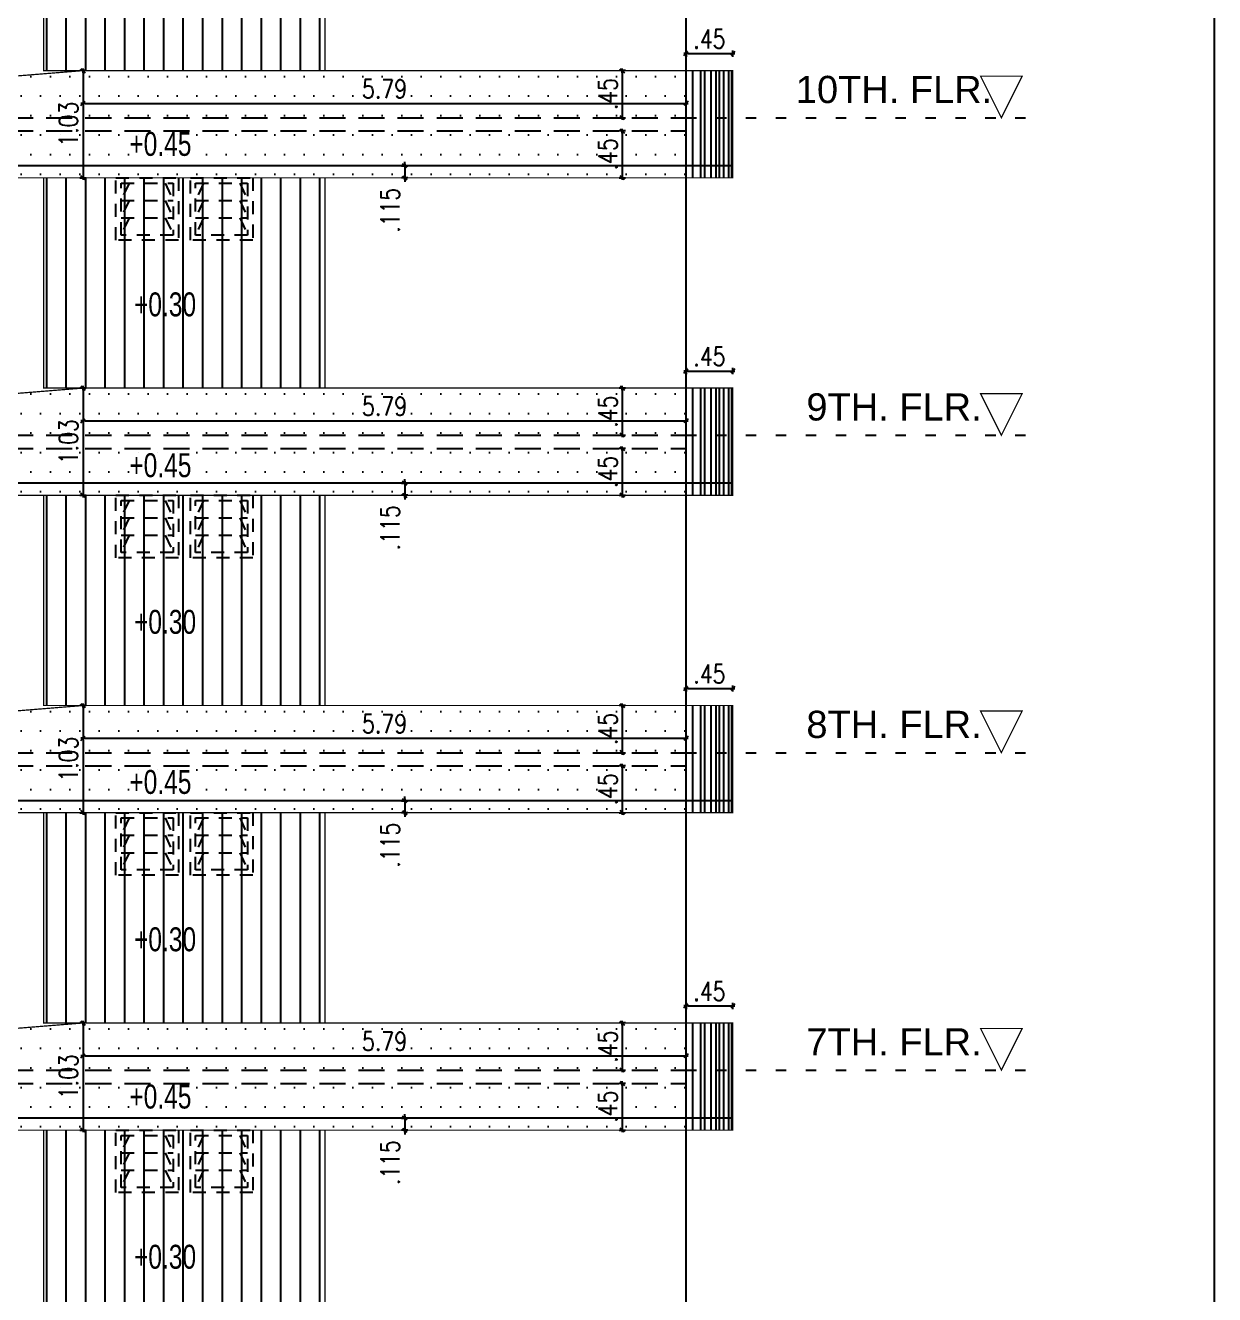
# Model space of a CAD drawing. Header units: inches. Extents: x 14235 to 14499, y 0 to 2549.
# Drawn here: x 14314.42 to 14325.85, y 2434.5 to 2446.69 of the extents above; entities that cross this region are included whole.
import ezdxf
from ezdxf.enums import TextEntityAlignment as Align

# ---------------------------------------------------------------- set-up
doc = ezdxf.new("R2010")
doc.units = ezdxf.units.IN
doc.header["$LTSCALE"] = 0.25
doc.header["$MEASUREMENT"] = 0
doc.header["$PDMODE"] = 35
doc.linetypes.add('DASHEDX2', pattern=[1.5, 1, -0.5])
doc.linetypes.add('DOTX2', pattern=[0.5, 0, -0.5])
for name, color, linetype in [('edges', 1, 'Continuous'), ('ELE.PROJ.', 1, 'Continuous'), ('hatch', 251, 'Continuous'), ('proj-internal', 1, 'DASHEDX2'), ('text-large', 7, 'Continuous'), ('wall', 7, 'Continuous'), ('WORK TEX', 6, 'Continuous'), ('WORKING DIM', 7, 'Continuous')]:
    doc.layers.add(name, color=color, linetype=linetype)
doc.styles.add('ARL', font='swisscl_0.ttf')
doc.styles.add('romans', font='romans.shx', dxfattribs={"width": 0.8})
doc.styles.add('SansSerif', font='sanss__.ttf', dxfattribs={"width": 0.8})
doc.dimstyles.new('121', dxfattribs={"dimscale": 0.1, "dimtxt": 1.8, "dimasz": 0.2, "dimexe": 0.03125, "dimexo": 0.25, "dimgap": 0.5, "dimtad": 1, "dimzin": 4, "dimdsep": 46, "dimtxsty": 'romans', "dimblk1": 'MINITICK', "dimblk2": 'MINITICK', "dimsah": 1, "dimcen": 1, "dimse1": 1, "dimse2": 1, "dimclrd": 252, "dimclre": 256, "dimclrt": 7, "dimadec": 3, "dimazin": 0, "dimtfac": 0.8, "dimtix": 1, "dimtmove": 2, "dimatfit": 3, "dimfxl": 0, "dimtolj": 1, "dimtzin": 3, "dimarcsym": 0})

# ---------------------------------------------------------------- blocks, each defined once
blk = doc.blocks.new('MINITICK')
at = {"color": 7}
for p, q in [((1, 1), (-1, -1)), ((-1, 0), (1, 0)), ((0, -1.5), (0, 1.5))]:
    blk.add_line(p, q, dxfattribs=at)
blk = doc.blocks.new('*D1043')
at = {"layer": 'Defpoints', "color": 0, "transparency": 16777216}
for p in [(14314.976, 2437.106), (14314.976, 2436.076), (14314.976, 2436.076)]:
    blk.add_point(p, dxfattribs=at)
at = {"layer": 'WORKING DIM', "color": 252, "lineweight": -2, "transparency": 16777216}
blk.add_line((14314.976, 2437.086), (14314.976, 2436.096), dxfattribs=at)
at = {"layer": 'WORKING DIM', "color": 252, "lineweight": -2, "transparency": 16777216, "xscale": 0.02, "yscale": 0.02, "zscale": 0.02}
for p, rotation in [((14314.976, 2437.106), 90), ((14314.976, 2436.076), 270)]:
    blk.add_blockref('MINITICK', p, dxfattribs=dict(at, rotation=rotation))
at = {"layer": 'WORKING DIM', "color": 7, "transparency": 16777216, "insert": (14314.836, 2436.591), "char_height": 0.18, "attachment_point": 5, "rotation": 90, "style": 'romans'}
blk.add_mtext('\\A1;1.03', dxfattribs=at)
blk = doc.blocks.new('*D1044')
at = {"layer": 'Defpoints', "color": 0, "transparency": 16777216}
for p in [(14321.218, 2437.27), (14321.218, 2437.106), (14320.768, 2437.001)]:
    blk.add_point(p, dxfattribs=at)
at = {"layer": 'WORKING DIM', "color": 252, "lineweight": -2, "transparency": 16777216}
blk.add_line((14320.788, 2437.27), (14321.198, 2437.27), dxfattribs=at)
at = {"layer": 'WORKING DIM', "color": 252, "lineweight": -2, "transparency": 16777216, "xscale": 0.02, "yscale": 0.02, "zscale": 0.02, "rotation": 180}
blk.add_blockref('MINITICK', (14320.768, 2437.27), dxfattribs=at)
at = {"layer": 'WORKING DIM', "color": 252, "lineweight": -2, "transparency": 16777216, "xscale": 0.02, "yscale": 0.02, "zscale": 0.02}
blk.add_blockref('MINITICK', (14321.218, 2437.27), dxfattribs=at)
at = {"layer": 'WORKING DIM', "color": 7, "transparency": 16777216, "insert": (14320.993, 2437.41), "char_height": 0.18, "attachment_point": 5, "style": 'romans'}
blk.add_mtext('\\A1;.45', dxfattribs=at)
blk = doc.blocks.new('*D1045')
at = {"layer": 'Defpoints', "color": 0, "transparency": 16777216}
for p in [(14319.989, 2437.106), (14319.989, 2436.653), (14320.156, 2436.653)]:
    blk.add_point(p, dxfattribs=at)
at = {"layer": 'WORKING DIM', "color": 252, "lineweight": -2, "transparency": 16777216}
blk.add_line((14320.156, 2437.086), (14320.156, 2436.673), dxfattribs=at)
at = {"layer": 'WORKING DIM', "color": 252, "lineweight": -2, "transparency": 16777216, "xscale": 0.02, "yscale": 0.02, "zscale": 0.02}
for p, rotation in [((14320.156, 2437.106), 90), ((14320.156, 2436.653), 270)]:
    blk.add_blockref('MINITICK', p, dxfattribs=dict(at, rotation=rotation))
at = {"layer": 'WORKING DIM', "color": 7, "transparency": 16777216, "insert": (14320.016, 2436.88), "char_height": 0.18, "attachment_point": 5, "rotation": 90, "style": 'romans'}
blk.add_mtext('\\A1;.45', dxfattribs=at)
blk = doc.blocks.new('*D1046')
at = {"layer": 'Defpoints', "color": 0, "transparency": 16777216}
for p in [(14319.627, 2436.526), (14319.627, 2436.076), (14320.156, 2436.076)]:
    blk.add_point(p, dxfattribs=at)
at = {"layer": 'WORKING DIM', "color": 252, "lineweight": -2, "transparency": 16777216}
blk.add_line((14320.156, 2436.506), (14320.156, 2436.096), dxfattribs=at)
at = {"layer": 'WORKING DIM', "color": 252, "lineweight": -2, "transparency": 16777216, "xscale": 0.02, "yscale": 0.02, "zscale": 0.02}
for p, rotation in [((14320.156, 2436.526), 90), ((14320.156, 2436.076), 270)]:
    blk.add_blockref('MINITICK', p, dxfattribs=dict(at, rotation=rotation))
at = {"layer": 'WORKING DIM', "color": 7, "transparency": 16777216, "insert": (14320.016, 2436.301), "char_height": 0.18, "attachment_point": 5, "rotation": 90, "style": 'romans'}
blk.add_mtext('\\A1;.45', dxfattribs=at)
blk = doc.blocks.new('*D1035')
at = {"layer": 'Defpoints', "color": 0, "transparency": 16777216}
for p in [(14314.976, 2437.106), (14320.768, 2437.106), (14320.768, 2436.791)]:
    blk.add_point(p, dxfattribs=at)
at = {"layer": 'WORKING DIM', "color": 252, "lineweight": -2, "transparency": 16777216}
blk.add_line((14314.996, 2436.791), (14320.748, 2436.791), dxfattribs=at)
at = {"layer": 'WORKING DIM', "color": 252, "lineweight": -2, "transparency": 16777216, "xscale": 0.02, "yscale": 0.02, "zscale": 0.02, "rotation": 180}
blk.add_blockref('MINITICK', (14314.976, 2436.791), dxfattribs=at)
at = {"layer": 'WORKING DIM', "color": 252, "lineweight": -2, "transparency": 16777216, "xscale": 0.02, "yscale": 0.02, "zscale": 0.02}
blk.add_blockref('MINITICK', (14320.768, 2436.791), dxfattribs=at)
at = {"layer": 'WORKING DIM', "color": 7, "transparency": 16777216, "insert": (14317.872, 2436.931), "char_height": 0.18, "attachment_point": 5, "style": 'romans'}
blk.add_mtext('\\A1;5.79', dxfattribs=at)
blk = doc.blocks.new('*D1057')
at = {"layer": 'Defpoints', "color": 0, "transparency": 16777216}
for p in [(14314.976, 2440.156), (14314.976, 2439.126), (14314.976, 2439.126)]:
    blk.add_point(p, dxfattribs=at)
at = {"layer": 'WORKING DIM', "color": 252, "lineweight": -2, "transparency": 16777216}
blk.add_line((14314.976, 2440.136), (14314.976, 2439.146), dxfattribs=at)
at = {"layer": 'WORKING DIM', "color": 252, "lineweight": -2, "transparency": 16777216, "xscale": 0.02, "yscale": 0.02, "zscale": 0.02}
for p, rotation in [((14314.976, 2440.156), 90), ((14314.976, 2439.126), 270)]:
    blk.add_blockref('MINITICK', p, dxfattribs=dict(at, rotation=rotation))
at = {"layer": 'WORKING DIM', "color": 7, "transparency": 16777216, "insert": (14314.836, 2439.641), "char_height": 0.18, "attachment_point": 5, "rotation": 90, "style": 'romans'}
blk.add_mtext('\\A1;1.03', dxfattribs=at)
blk = doc.blocks.new('*D1058')
at = {"layer": 'Defpoints', "color": 0, "transparency": 16777216}
for p in [(14321.218, 2440.32), (14321.218, 2440.156), (14320.768, 2440.051)]:
    blk.add_point(p, dxfattribs=at)
at = {"layer": 'WORKING DIM', "color": 252, "lineweight": -2, "transparency": 16777216}
blk.add_line((14320.788, 2440.32), (14321.198, 2440.32), dxfattribs=at)
at = {"layer": 'WORKING DIM', "color": 252, "lineweight": -2, "transparency": 16777216, "xscale": 0.02, "yscale": 0.02, "zscale": 0.02, "rotation": 180}
blk.add_blockref('MINITICK', (14320.768, 2440.32), dxfattribs=at)
at = {"layer": 'WORKING DIM', "color": 252, "lineweight": -2, "transparency": 16777216, "xscale": 0.02, "yscale": 0.02, "zscale": 0.02}
blk.add_blockref('MINITICK', (14321.218, 2440.32), dxfattribs=at)
at = {"layer": 'WORKING DIM', "color": 7, "transparency": 16777216, "insert": (14320.993, 2440.46), "char_height": 0.18, "attachment_point": 5, "style": 'romans'}
blk.add_mtext('\\A1;.45', dxfattribs=at)
blk = doc.blocks.new('*D1059')
at = {"layer": 'Defpoints', "color": 0, "transparency": 16777216}
for p in [(14319.989, 2440.156), (14319.989, 2439.703), (14320.156, 2439.703)]:
    blk.add_point(p, dxfattribs=at)
at = {"layer": 'WORKING DIM', "color": 252, "lineweight": -2, "transparency": 16777216}
blk.add_line((14320.156, 2440.136), (14320.156, 2439.723), dxfattribs=at)
at = {"layer": 'WORKING DIM', "color": 252, "lineweight": -2, "transparency": 16777216, "xscale": 0.02, "yscale": 0.02, "zscale": 0.02}
for p, rotation in [((14320.156, 2440.156), 90), ((14320.156, 2439.703), 270)]:
    blk.add_blockref('MINITICK', p, dxfattribs=dict(at, rotation=rotation))
at = {"layer": 'WORKING DIM', "color": 7, "transparency": 16777216, "insert": (14320.016, 2439.93), "char_height": 0.18, "attachment_point": 5, "rotation": 90, "style": 'romans'}
blk.add_mtext('\\A1;.45', dxfattribs=at)
blk = doc.blocks.new('*D1060')
at = {"layer": 'Defpoints', "color": 0, "transparency": 16777216}
for p in [(14319.627, 2439.576), (14319.627, 2439.126), (14320.156, 2439.126)]:
    blk.add_point(p, dxfattribs=at)
at = {"layer": 'WORKING DIM', "color": 252, "lineweight": -2, "transparency": 16777216}
blk.add_line((14320.156, 2439.556), (14320.156, 2439.146), dxfattribs=at)
at = {"layer": 'WORKING DIM', "color": 252, "lineweight": -2, "transparency": 16777216, "xscale": 0.02, "yscale": 0.02, "zscale": 0.02}
for p, rotation in [((14320.156, 2439.576), 90), ((14320.156, 2439.126), 270)]:
    blk.add_blockref('MINITICK', p, dxfattribs=dict(at, rotation=rotation))
at = {"layer": 'WORKING DIM', "color": 7, "transparency": 16777216, "insert": (14320.016, 2439.351), "char_height": 0.18, "attachment_point": 5, "rotation": 90, "style": 'romans'}
blk.add_mtext('\\A1;.45', dxfattribs=at)
blk = doc.blocks.new('*D1049')
at = {"layer": 'Defpoints', "color": 0, "transparency": 16777216}
for p in [(14314.976, 2440.156), (14320.768, 2440.156), (14320.768, 2439.841)]:
    blk.add_point(p, dxfattribs=at)
at = {"layer": 'WORKING DIM', "color": 252, "lineweight": -2, "transparency": 16777216}
blk.add_line((14314.996, 2439.841), (14320.748, 2439.841), dxfattribs=at)
at = {"layer": 'WORKING DIM', "color": 252, "lineweight": -2, "transparency": 16777216, "xscale": 0.02, "yscale": 0.02, "zscale": 0.02, "rotation": 180}
blk.add_blockref('MINITICK', (14314.976, 2439.841), dxfattribs=at)
at = {"layer": 'WORKING DIM', "color": 252, "lineweight": -2, "transparency": 16777216, "xscale": 0.02, "yscale": 0.02, "zscale": 0.02}
blk.add_blockref('MINITICK', (14320.768, 2439.841), dxfattribs=at)
at = {"layer": 'WORKING DIM', "color": 7, "transparency": 16777216, "insert": (14317.872, 2439.981), "char_height": 0.18, "attachment_point": 5, "style": 'romans'}
blk.add_mtext('\\A1;5.79', dxfattribs=at)
blk = doc.blocks.new('*D1071')
at = {"layer": 'Defpoints', "color": 0, "transparency": 16777216}
for p in [(14314.976, 2443.206), (14314.976, 2442.176), (14314.976, 2442.176)]:
    blk.add_point(p, dxfattribs=at)
at = {"layer": 'WORKING DIM', "color": 252, "lineweight": -2, "transparency": 16777216}
blk.add_line((14314.976, 2443.186), (14314.976, 2442.196), dxfattribs=at)
at = {"layer": 'WORKING DIM', "color": 252, "lineweight": -2, "transparency": 16777216, "xscale": 0.02, "yscale": 0.02, "zscale": 0.02}
for p, rotation in [((14314.976, 2443.206), 90), ((14314.976, 2442.176), 270)]:
    blk.add_blockref('MINITICK', p, dxfattribs=dict(at, rotation=rotation))
at = {"layer": 'WORKING DIM', "color": 7, "transparency": 16777216, "insert": (14314.836, 2442.691), "char_height": 0.18, "attachment_point": 5, "rotation": 90, "style": 'romans'}
blk.add_mtext('\\A1;1.03', dxfattribs=at)
blk = doc.blocks.new('*D1072')
at = {"layer": 'Defpoints', "color": 0, "transparency": 16777216}
for p in [(14321.218, 2443.37), (14321.218, 2443.206), (14320.768, 2443.101)]:
    blk.add_point(p, dxfattribs=at)
at = {"layer": 'WORKING DIM', "color": 252, "lineweight": -2, "transparency": 16777216}
blk.add_line((14320.788, 2443.37), (14321.198, 2443.37), dxfattribs=at)
at = {"layer": 'WORKING DIM', "color": 252, "lineweight": -2, "transparency": 16777216, "xscale": 0.02, "yscale": 0.02, "zscale": 0.02, "rotation": 180}
blk.add_blockref('MINITICK', (14320.768, 2443.37), dxfattribs=at)
at = {"layer": 'WORKING DIM', "color": 252, "lineweight": -2, "transparency": 16777216, "xscale": 0.02, "yscale": 0.02, "zscale": 0.02}
blk.add_blockref('MINITICK', (14321.218, 2443.37), dxfattribs=at)
at = {"layer": 'WORKING DIM', "color": 7, "transparency": 16777216, "insert": (14320.993, 2443.51), "char_height": 0.18, "attachment_point": 5, "style": 'romans'}
blk.add_mtext('\\A1;.45', dxfattribs=at)
blk = doc.blocks.new('*D1073')
at = {"layer": 'Defpoints', "color": 0, "transparency": 16777216}
for p in [(14319.989, 2443.206), (14319.989, 2442.753), (14320.156, 2442.753)]:
    blk.add_point(p, dxfattribs=at)
at = {"layer": 'WORKING DIM', "color": 252, "lineweight": -2, "transparency": 16777216}
blk.add_line((14320.156, 2443.186), (14320.156, 2442.773), dxfattribs=at)
at = {"layer": 'WORKING DIM', "color": 252, "lineweight": -2, "transparency": 16777216, "xscale": 0.02, "yscale": 0.02, "zscale": 0.02}
for p, rotation in [((14320.156, 2443.206), 90), ((14320.156, 2442.753), 270)]:
    blk.add_blockref('MINITICK', p, dxfattribs=dict(at, rotation=rotation))
at = {"layer": 'WORKING DIM', "color": 7, "transparency": 16777216, "insert": (14320.016, 2442.98), "char_height": 0.18, "attachment_point": 5, "rotation": 90, "style": 'romans'}
blk.add_mtext('\\A1;.45', dxfattribs=at)
blk = doc.blocks.new('*D1074')
at = {"layer": 'Defpoints', "color": 0, "transparency": 16777216}
for p in [(14319.627, 2442.626), (14319.627, 2442.176), (14320.156, 2442.176)]:
    blk.add_point(p, dxfattribs=at)
at = {"layer": 'WORKING DIM', "color": 252, "lineweight": -2, "transparency": 16777216}
blk.add_line((14320.156, 2442.606), (14320.156, 2442.196), dxfattribs=at)
at = {"layer": 'WORKING DIM', "color": 252, "lineweight": -2, "transparency": 16777216, "xscale": 0.02, "yscale": 0.02, "zscale": 0.02}
for p, rotation in [((14320.156, 2442.626), 90), ((14320.156, 2442.176), 270)]:
    blk.add_blockref('MINITICK', p, dxfattribs=dict(at, rotation=rotation))
at = {"layer": 'WORKING DIM', "color": 7, "transparency": 16777216, "insert": (14320.016, 2442.401), "char_height": 0.18, "attachment_point": 5, "rotation": 90, "style": 'romans'}
blk.add_mtext('\\A1;.45', dxfattribs=at)
blk = doc.blocks.new('*D1063')
at = {"layer": 'Defpoints', "color": 0, "transparency": 16777216}
for p in [(14314.976, 2443.206), (14320.768, 2443.206), (14320.768, 2442.891)]:
    blk.add_point(p, dxfattribs=at)
at = {"layer": 'WORKING DIM', "color": 252, "lineweight": -2, "transparency": 16777216}
blk.add_line((14314.996, 2442.891), (14320.748, 2442.891), dxfattribs=at)
at = {"layer": 'WORKING DIM', "color": 252, "lineweight": -2, "transparency": 16777216, "xscale": 0.02, "yscale": 0.02, "zscale": 0.02, "rotation": 180}
blk.add_blockref('MINITICK', (14314.976, 2442.891), dxfattribs=at)
at = {"layer": 'WORKING DIM', "color": 252, "lineweight": -2, "transparency": 16777216, "xscale": 0.02, "yscale": 0.02, "zscale": 0.02}
blk.add_blockref('MINITICK', (14320.768, 2442.891), dxfattribs=at)
at = {"layer": 'WORKING DIM', "color": 7, "transparency": 16777216, "insert": (14317.872, 2443.031), "char_height": 0.18, "attachment_point": 5, "style": 'romans'}
blk.add_mtext('\\A1;5.79', dxfattribs=at)
blk = doc.blocks.new('*D1085')
at = {"layer": 'Defpoints', "color": 0, "transparency": 16777216}
for p in [(14314.976, 2446.256), (14314.976, 2445.226), (14314.976, 2445.226)]:
    blk.add_point(p, dxfattribs=at)
at = {"layer": 'WORKING DIM', "color": 252, "lineweight": -2, "transparency": 16777216}
blk.add_line((14314.976, 2446.236), (14314.976, 2445.246), dxfattribs=at)
at = {"layer": 'WORKING DIM', "color": 252, "lineweight": -2, "transparency": 16777216, "xscale": 0.02, "yscale": 0.02, "zscale": 0.02}
for p, rotation in [((14314.976, 2446.256), 90), ((14314.976, 2445.226), 270)]:
    blk.add_blockref('MINITICK', p, dxfattribs=dict(at, rotation=rotation))
at = {"layer": 'WORKING DIM', "color": 7, "transparency": 16777216, "insert": (14314.836, 2445.741), "char_height": 0.18, "attachment_point": 5, "rotation": 90, "style": 'romans'}
blk.add_mtext('\\A1;1.03', dxfattribs=at)
blk = doc.blocks.new('*D1086')
at = {"layer": 'Defpoints', "color": 0, "transparency": 16777216}
for p in [(14321.218, 2446.42), (14321.218, 2446.256), (14320.768, 2446.151)]:
    blk.add_point(p, dxfattribs=at)
at = {"layer": 'WORKING DIM', "color": 252, "lineweight": -2, "transparency": 16777216}
blk.add_line((14320.788, 2446.42), (14321.198, 2446.42), dxfattribs=at)
at = {"layer": 'WORKING DIM', "color": 252, "lineweight": -2, "transparency": 16777216, "xscale": 0.02, "yscale": 0.02, "zscale": 0.02, "rotation": 180}
blk.add_blockref('MINITICK', (14320.768, 2446.42), dxfattribs=at)
at = {"layer": 'WORKING DIM', "color": 252, "lineweight": -2, "transparency": 16777216, "xscale": 0.02, "yscale": 0.02, "zscale": 0.02}
blk.add_blockref('MINITICK', (14321.218, 2446.42), dxfattribs=at)
at = {"layer": 'WORKING DIM', "color": 7, "transparency": 16777216, "insert": (14320.993, 2446.56), "char_height": 0.18, "attachment_point": 5, "style": 'romans'}
blk.add_mtext('\\A1;.45', dxfattribs=at)
blk = doc.blocks.new('*D1087')
at = {"layer": 'Defpoints', "color": 0, "transparency": 16777216}
for p in [(14319.989, 2446.256), (14319.989, 2445.803), (14320.156, 2445.803)]:
    blk.add_point(p, dxfattribs=at)
at = {"layer": 'WORKING DIM', "color": 252, "lineweight": -2, "transparency": 16777216}
blk.add_line((14320.156, 2446.236), (14320.156, 2445.823), dxfattribs=at)
at = {"layer": 'WORKING DIM', "color": 252, "lineweight": -2, "transparency": 16777216, "xscale": 0.02, "yscale": 0.02, "zscale": 0.02}
for p, rotation in [((14320.156, 2446.256), 90), ((14320.156, 2445.803), 270)]:
    blk.add_blockref('MINITICK', p, dxfattribs=dict(at, rotation=rotation))
at = {"layer": 'WORKING DIM', "color": 7, "transparency": 16777216, "insert": (14320.016, 2446.03), "char_height": 0.18, "attachment_point": 5, "rotation": 90, "style": 'romans'}
blk.add_mtext('\\A1;.45', dxfattribs=at)
blk = doc.blocks.new('*D1088')
at = {"layer": 'Defpoints', "color": 0, "transparency": 16777216}
for p in [(14319.627, 2445.676), (14319.627, 2445.226), (14320.156, 2445.226)]:
    blk.add_point(p, dxfattribs=at)
at = {"layer": 'WORKING DIM', "color": 252, "lineweight": -2, "transparency": 16777216}
blk.add_line((14320.156, 2445.656), (14320.156, 2445.246), dxfattribs=at)
at = {"layer": 'WORKING DIM', "color": 252, "lineweight": -2, "transparency": 16777216, "xscale": 0.02, "yscale": 0.02, "zscale": 0.02}
for p, rotation in [((14320.156, 2445.676), 90), ((14320.156, 2445.226), 270)]:
    blk.add_blockref('MINITICK', p, dxfattribs=dict(at, rotation=rotation))
at = {"layer": 'WORKING DIM', "color": 7, "transparency": 16777216, "insert": (14320.016, 2445.451), "char_height": 0.18, "attachment_point": 5, "rotation": 90, "style": 'romans'}
blk.add_mtext('\\A1;.45', dxfattribs=at)
blk = doc.blocks.new('*D1077')
at = {"layer": 'Defpoints', "color": 0, "transparency": 16777216}
for p in [(14314.976, 2446.256), (14320.768, 2446.256), (14320.768, 2445.941)]:
    blk.add_point(p, dxfattribs=at)
at = {"layer": 'WORKING DIM', "color": 252, "lineweight": -2, "transparency": 16777216}
blk.add_line((14314.996, 2445.941), (14320.748, 2445.941), dxfattribs=at)
at = {"layer": 'WORKING DIM', "color": 252, "lineweight": -2, "transparency": 16777216, "xscale": 0.02, "yscale": 0.02, "zscale": 0.02, "rotation": 180}
blk.add_blockref('MINITICK', (14314.976, 2445.941), dxfattribs=at)
at = {"layer": 'WORKING DIM', "color": 252, "lineweight": -2, "transparency": 16777216, "xscale": 0.02, "yscale": 0.02, "zscale": 0.02}
blk.add_blockref('MINITICK', (14320.768, 2445.941), dxfattribs=at)
at = {"layer": 'WORKING DIM', "color": 7, "transparency": 16777216, "insert": (14317.872, 2446.081), "char_height": 0.18, "attachment_point": 5, "style": 'romans'}
blk.add_mtext('\\A1;5.79', dxfattribs=at)
blk = doc.blocks.new('*D1489')
at = {"layer": 'Defpoints', "color": 0, "transparency": 16777216}
for p in [(14317.761, 2436.191), (14317.761, 2436.076), (14318.066, 2436.076)]:
    blk.add_point(p, dxfattribs=at)
at = {"layer": 'WORKING DIM', "color": 252, "lineweight": -2, "transparency": 16777216}
for p, q in [((14318.066, 2436.211), (14318.066, 2436.231)), ((14318.066, 2436.191), (14318.066, 2436.076)), ((14318.066, 2436.056), (14318.066, 2436.036))]:
    blk.add_line(p, q, dxfattribs=at)
at = {"layer": 'WORKING DIM', "color": 252, "lineweight": -2, "transparency": 16777216, "xscale": 0.02, "yscale": 0.02, "zscale": 0.02}
for p, rotation in [((14318.066, 2436.191), 270), ((14318.066, 2436.076), 90)]:
    blk.add_blockref('MINITICK', p, dxfattribs=dict(at, rotation=rotation))
at = {"layer": 'WORKING DIM', "color": 7, "transparency": 16777216, "insert": (14317.926, 2435.764), "char_height": 0.18, "attachment_point": 5, "rotation": 90, "style": 'romans'}
blk.add_mtext('\\A1;.115', dxfattribs=at)
blk = doc.blocks.new('*D1491')
at = {"layer": 'Defpoints', "color": 0, "transparency": 16777216}
for p in [(14317.761, 2439.241), (14317.761, 2439.126), (14318.066, 2439.126)]:
    blk.add_point(p, dxfattribs=at)
at = {"layer": 'WORKING DIM', "color": 252, "lineweight": -2, "transparency": 16777216}
for p, q in [((14318.066, 2439.261), (14318.066, 2439.281)), ((14318.066, 2439.241), (14318.066, 2439.126)), ((14318.066, 2439.106), (14318.066, 2439.086))]:
    blk.add_line(p, q, dxfattribs=at)
at = {"layer": 'WORKING DIM', "color": 252, "lineweight": -2, "transparency": 16777216, "xscale": 0.02, "yscale": 0.02, "zscale": 0.02}
for p, rotation in [((14318.066, 2439.241), 270), ((14318.066, 2439.126), 90)]:
    blk.add_blockref('MINITICK', p, dxfattribs=dict(at, rotation=rotation))
at = {"layer": 'WORKING DIM', "color": 7, "transparency": 16777216, "insert": (14317.926, 2438.814), "char_height": 0.18, "attachment_point": 5, "rotation": 90, "style": 'romans'}
blk.add_mtext('\\A1;.115', dxfattribs=at)
blk = doc.blocks.new('*D1493')
at = {"layer": 'Defpoints', "color": 0, "transparency": 16777216}
for p in [(14317.761, 2442.291), (14317.761, 2442.176), (14318.066, 2442.176)]:
    blk.add_point(p, dxfattribs=at)
at = {"layer": 'WORKING DIM', "color": 252, "lineweight": -2, "transparency": 16777216}
for p, q in [((14318.066, 2442.311), (14318.066, 2442.331)), ((14318.066, 2442.291), (14318.066, 2442.176)), ((14318.066, 2442.156), (14318.066, 2442.136))]:
    blk.add_line(p, q, dxfattribs=at)
at = {"layer": 'WORKING DIM', "color": 252, "lineweight": -2, "transparency": 16777216, "xscale": 0.02, "yscale": 0.02, "zscale": 0.02}
for p, rotation in [((14318.066, 2442.291), 270), ((14318.066, 2442.176), 90)]:
    blk.add_blockref('MINITICK', p, dxfattribs=dict(at, rotation=rotation))
at = {"layer": 'WORKING DIM', "color": 7, "transparency": 16777216, "insert": (14317.926, 2441.864), "char_height": 0.18, "attachment_point": 5, "rotation": 90, "style": 'romans'}
blk.add_mtext('\\A1;.115', dxfattribs=at)
blk = doc.blocks.new('*D1495')
at = {"layer": 'Defpoints', "color": 0, "transparency": 16777216}
for p in [(14317.761, 2445.341), (14317.761, 2445.226), (14318.066, 2445.226)]:
    blk.add_point(p, dxfattribs=at)
at = {"layer": 'WORKING DIM', "color": 252, "lineweight": -2, "transparency": 16777216}
for p, q in [((14318.066, 2445.361), (14318.066, 2445.381)), ((14318.066, 2445.341), (14318.066, 2445.226)), ((14318.066, 2445.206), (14318.066, 2445.186))]:
    blk.add_line(p, q, dxfattribs=at)
at = {"layer": 'WORKING DIM', "color": 252, "lineweight": -2, "transparency": 16777216, "xscale": 0.02, "yscale": 0.02, "zscale": 0.02}
for p, rotation in [((14318.066, 2445.341), 270), ((14318.066, 2445.226), 90)]:
    blk.add_blockref('MINITICK', p, dxfattribs=dict(at, rotation=rotation))
at = {"layer": 'WORKING DIM', "color": 7, "transparency": 16777216, "insert": (14317.926, 2444.914), "char_height": 0.18, "attachment_point": 5, "rotation": 90, "style": 'romans'}
blk.add_mtext('\\A1;.115', dxfattribs=at)

msp = doc.modelspace()

# ---------------------------------------------------------------- hatches: boundary and pattern name
at = {"layer": 'hatch'}
h = msp.add_hatch(dxfattribs=at)
h.set_pattern_fill('ANSI31', color=36, scale=1.5, angle=45)
h.set_pattern_definition([(90, (-144.81058, -15.66233), (-0.1875, 3e-17), [])])
h.paths.add_polyline_path([(14317.3, 2448.276), (14314.599, 2448.276), (14314.599, 2446.256), (14317.3, 2446.256)])
at = {"layer": 'hatch', "true_color": 0xc7b399}
h = msp.add_hatch(dxfattribs=at)
h.set_pattern_fill('DOTS', color=253, scale=3)
h.set_pattern_definition([(0, (-42.02476, 27.45), (0.09375, 0.1875), [0, -0.1875])])
h.paths.add_polyline_path([(14314.976, 2446.256), (14309.823, 2445.839), (14309.823, 2445.226), (14320.829, 2445.226), (14320.829, 2446.256)])
at = {"layer": 'hatch'}
h = msp.add_hatch(dxfattribs=at)
h.set_pattern_fill('ANSI31', color=36, scale=1.5, angle=45)
h.set_pattern_definition([(90, (-144.81058, -18.71233), (-0.1875, 3e-17), [])])
h.paths.add_polyline_path([(14317.3, 2445.226), (14314.599, 2445.226), (14314.599, 2443.206), (14317.3, 2443.206)])
at = {"layer": 'hatch', "true_color": 0xc7b399}
h = msp.add_hatch(dxfattribs=at)
h.set_pattern_fill('DOTS', color=253, scale=3)
h.set_pattern_definition([(0, (-42.02476, 24.4), (0.09375, 0.1875), [0, -0.1875])])
h.paths.add_polyline_path([(14314.976, 2443.206), (14309.823, 2442.789), (14309.823, 2442.176), (14320.829, 2442.176), (14320.829, 2443.206)])
at = {"layer": 'hatch'}
h = msp.add_hatch(dxfattribs=at)
h.set_pattern_fill('ANSI31', color=36, scale=1.5, angle=45)
h.set_pattern_definition([(90, (-144.81058, -21.76233), (-0.1875, 3e-17), [])])
h.paths.add_polyline_path([(14317.3, 2442.176), (14314.599, 2442.176), (14314.599, 2440.156), (14317.3, 2440.156)])
at = {"layer": 'hatch', "true_color": 0xc7b399}
h = msp.add_hatch(dxfattribs=at)
h.set_pattern_fill('DOTS', color=253, scale=3)
h.set_pattern_definition([(0, (-42.02476, 21.35), (0.09375, 0.1875), [0, -0.1875])])
h.paths.add_polyline_path([(14314.976, 2440.156), (14309.823, 2439.739), (14309.823, 2439.126), (14320.829, 2439.126), (14320.829, 2440.156)])
at = {"layer": 'hatch'}
h = msp.add_hatch(dxfattribs=at)
h.set_pattern_fill('ANSI31', color=36, scale=1.5, angle=45)
h.set_pattern_definition([(90, (-144.81058, -24.81233), (-0.1875, 3e-17), [])])
h.paths.add_polyline_path([(14317.3, 2439.126), (14314.599, 2439.126), (14314.599, 2437.106), (14317.3, 2437.106)])
at = {"layer": 'hatch', "true_color": 0xc7b399}
h = msp.add_hatch(dxfattribs=at)
h.set_pattern_fill('DOTS', color=253, scale=3)
h.set_pattern_definition([(0, (-42.02476, 18.3), (0.09375, 0.1875), [0, -0.1875])])
h.paths.add_polyline_path([(14314.976, 2437.106), (14309.823, 2436.689), (14309.823, 2436.076), (14320.829, 2436.076), (14320.829, 2437.106)])
at = {"layer": 'hatch'}
h = msp.add_hatch(dxfattribs=at)
h.set_pattern_fill('ANSI31', color=36, scale=1.5, angle=45)
h.set_pattern_definition([(90, (-144.81058, -27.86233), (-0.1875, 3e-17), [])])
h.paths.add_polyline_path([(14317.3, 2436.076), (14314.599, 2436.076), (14314.599, 2434.056), (14317.3, 2434.056)])

# ---------------------------------------------------------------- linework, layer by layer
at = {"layer": 'edges', "const_width": 0.012}
for points in [[(14323.997, 2446.203), (14323.597, 2446.203), (14323.797, 2445.803)], [(14323.997, 2443.153), (14323.597, 2443.153), (14323.797, 2442.753)], [(14323.997, 2440.103), (14323.597, 2440.103), (14323.797, 2439.703)], [(14323.997, 2437.053), (14323.597, 2437.053), (14323.797, 2436.653)]]:
    msp.add_lwpolyline(points, close=True, dxfattribs=at)
at = {"layer": 'ELE.PROJ.', "color": 8}
for p, q in [((14320.829, 2446.256), (14320.829, 2445.226)), ((14320.907, 2446.256), (14320.907, 2445.226)), ((14320.947, 2446.256), (14320.947, 2445.226)), ((14321.008, 2446.256), (14321.008, 2445.226)), ((14321.054, 2446.256), (14321.054, 2445.226)), ((14321.088, 2446.256), (14321.088, 2445.226)), ((14321.129, 2446.256), (14321.129, 2445.226)), ((14321.177, 2446.256), (14321.177, 2445.226)), ((14321.206, 2446.256), (14321.206, 2445.226)), ((14320.829, 2443.206), (14320.829, 2442.176)), ((14320.907, 2443.206), (14320.907, 2442.176)), ((14320.947, 2443.206), (14320.947, 2442.176)), ((14321.008, 2443.206), (14321.008, 2442.176)), ((14321.054, 2443.206), (14321.054, 2442.176)), ((14321.088, 2443.206), (14321.088, 2442.176)), ((14321.129, 2443.206), (14321.129, 2442.176)), ((14321.177, 2443.206), (14321.177, 2442.176)), ((14321.206, 2443.206), (14321.206, 2442.176)), ((14320.829, 2440.156), (14320.829, 2439.126)), ((14320.907, 2440.156), (14320.907, 2439.126)), ((14320.947, 2440.156), (14320.947, 2439.126)), ((14321.008, 2440.156), (14321.008, 2439.126)), ((14321.054, 2440.156), (14321.054, 2439.126)), ((14321.088, 2440.156), (14321.088, 2439.126)), ((14321.129, 2440.156), (14321.129, 2439.126)), ((14321.177, 2440.156), (14321.177, 2439.126)), ((14321.206, 2440.156), (14321.206, 2439.126)), ((14320.829, 2437.106), (14320.829, 2436.076)), ((14320.907, 2437.106), (14320.907, 2436.076)), ((14320.947, 2437.106), (14320.947, 2436.076)), ((14321.008, 2437.106), (14321.008, 2436.076)), ((14321.054, 2437.106), (14321.054, 2436.076)), ((14321.088, 2437.106), (14321.088, 2436.076)), ((14321.129, 2437.106), (14321.129, 2436.076)), ((14321.177, 2437.106), (14321.177, 2436.076)), ((14321.206, 2437.106), (14321.206, 2436.076))]:
    msp.add_line(p, q, dxfattribs=at)
at = {"layer": 'ELE.PROJ.'}
for p, q in [((14321.218, 2445.341), (14309.373, 2445.341)), ((14321.218, 2442.291), (14309.373, 2442.291)), ((14321.218, 2439.241), (14309.373, 2439.241)), ((14321.218, 2436.191), (14309.373, 2436.191))]:
    msp.add_line(p, q, dxfattribs=at)
at = {"layer": 'ELE.PROJ.', "color": 36, "const_width": 0.012}
for points in [[(14317.3, 2446.256), (14314.599, 2446.256), (14314.599, 2448.276), (14317.3, 2448.276)], [(14317.3, 2443.206), (14314.599, 2443.206), (14314.599, 2445.226), (14317.3, 2445.226)], [(14317.3, 2440.156), (14314.599, 2440.156), (14314.599, 2442.176), (14317.3, 2442.176)], [(14317.3, 2437.106), (14314.599, 2437.106), (14314.599, 2439.126), (14317.3, 2439.126)], [(14317.3, 2434.056), (14314.599, 2434.056), (14314.599, 2436.076), (14317.3, 2436.076)]]:
    msp.add_lwpolyline(points, close=True, dxfattribs=at)
at = {"layer": 'ELE.PROJ.', "const_width": 0.012}
for points in [[(14309.373, 2445.226), (14321.218, 2445.226), (14321.218, 2446.256), (14314.976, 2446.256), (14309.373, 2445.803)], [(14309.373, 2442.176), (14321.218, 2442.176), (14321.218, 2443.206), (14314.976, 2443.206), (14309.373, 2442.753)], [(14309.373, 2439.126), (14321.218, 2439.126), (14321.218, 2440.156), (14314.976, 2440.156), (14309.373, 2439.703)], [(14309.373, 2436.076), (14321.218, 2436.076), (14321.218, 2437.106), (14314.976, 2437.106), (14309.373, 2436.653)]]:
    msp.add_lwpolyline(points, close=True, dxfattribs=at)
at = {"layer": 'proj-internal', "color": 251}
for p, q in [((14309.373, 2445.803), (14320.768, 2445.803)), ((14309.373, 2445.676), (14320.768, 2445.676)), ((14309.373, 2442.753), (14320.768, 2442.753)), ((14309.373, 2442.626), (14320.768, 2442.626)), ((14309.373, 2439.703), (14320.768, 2439.703)), ((14309.373, 2439.576), (14320.768, 2439.576)), ((14309.373, 2436.653), (14320.768, 2436.653)), ((14309.373, 2436.526), (14320.768, 2436.526))]:
    msp.add_line(p, q, dxfattribs=at)
at = {"layer": 'proj-internal', "color": 251, "ltscale": 0.5}
for p, q in [((14315.342, 2445.176), (14315.842, 2445.176)), ((14315.342, 2444.676), (14315.342, 2445.176)), ((14315.418, 2445.176), (14315.342, 2445.009)), ((14315.766, 2445.176), (14315.842, 2445.009)), ((14315.842, 2445.176), (14315.842, 2444.676)), ((14316.057, 2445.176), (14316.557, 2445.176)), ((14316.057, 2444.676), (14316.057, 2445.176)), ((14316.133, 2445.176), (14316.057, 2445.009)), ((14316.481, 2445.176), (14316.557, 2445.009)), ((14316.557, 2445.176), (14316.557, 2444.676)), ((14315.342, 2445.009), (14315.842, 2445.009)), ((14315.418, 2445.009), (14315.342, 2444.842)), ((14315.766, 2445.009), (14315.842, 2444.842)), ((14316.057, 2445.009), (14316.557, 2445.009)), ((14316.133, 2445.009), (14316.057, 2444.842)), ((14316.481, 2445.009), (14316.557, 2444.842)), ((14315.342, 2444.842), (14315.842, 2444.842)), ((14315.418, 2444.842), (14315.342, 2444.676)), ((14315.766, 2444.842), (14315.842, 2444.676)), ((14316.057, 2444.842), (14316.557, 2444.842)), ((14316.133, 2444.842), (14316.057, 2444.676)), ((14316.481, 2444.842), (14316.557, 2444.676)), ((14315.842, 2444.676), (14315.342, 2444.676)), ((14316.557, 2444.676), (14316.057, 2444.676)), ((14315.342, 2442.126), (14315.842, 2442.126)), ((14315.342, 2441.626), (14315.342, 2442.126)), ((14315.418, 2442.126), (14315.342, 2441.959)), ((14315.766, 2442.126), (14315.842, 2441.959)), ((14315.842, 2442.126), (14315.842, 2441.626)), ((14316.057, 2442.126), (14316.557, 2442.126)), ((14316.057, 2441.626), (14316.057, 2442.126)), ((14316.133, 2442.126), (14316.057, 2441.959)), ((14316.481, 2442.126), (14316.557, 2441.959)), ((14316.557, 2442.126), (14316.557, 2441.626)), ((14315.342, 2441.959), (14315.842, 2441.959)), ((14315.418, 2441.959), (14315.342, 2441.792)), ((14315.766, 2441.959), (14315.842, 2441.792)), ((14316.057, 2441.959), (14316.557, 2441.959)), ((14316.133, 2441.959), (14316.057, 2441.792)), ((14316.481, 2441.959), (14316.557, 2441.792)), ((14315.342, 2441.792), (14315.842, 2441.792)), ((14315.418, 2441.792), (14315.342, 2441.626)), ((14315.766, 2441.792), (14315.842, 2441.626)), ((14316.057, 2441.792), (14316.557, 2441.792)), ((14316.133, 2441.792), (14316.057, 2441.626)), ((14316.481, 2441.792), (14316.557, 2441.626)), ((14315.842, 2441.626), (14315.342, 2441.626)), ((14316.557, 2441.626), (14316.057, 2441.626)), ((14315.342, 2439.076), (14315.842, 2439.076)), ((14315.342, 2438.576), (14315.342, 2439.076)), ((14315.418, 2439.076), (14315.342, 2438.909)), ((14315.766, 2439.076), (14315.842, 2438.909)), ((14315.842, 2439.076), (14315.842, 2438.576)), ((14316.057, 2439.076), (14316.557, 2439.076)), ((14316.057, 2438.576), (14316.057, 2439.076)), ((14316.133, 2439.076), (14316.057, 2438.909)), ((14316.481, 2439.076), (14316.557, 2438.909)), ((14316.557, 2439.076), (14316.557, 2438.576)), ((14315.342, 2438.909), (14315.842, 2438.909)), ((14315.418, 2438.909), (14315.342, 2438.742)), ((14315.766, 2438.909), (14315.842, 2438.742)), ((14316.057, 2438.909), (14316.557, 2438.909)), ((14316.133, 2438.909), (14316.057, 2438.742)), ((14316.481, 2438.909), (14316.557, 2438.742)), ((14315.342, 2438.742), (14315.842, 2438.742)), ((14315.418, 2438.742), (14315.342, 2438.576)), ((14315.766, 2438.742), (14315.842, 2438.576)), ((14316.057, 2438.742), (14316.557, 2438.742)), ((14316.133, 2438.742), (14316.057, 2438.576)), ((14316.481, 2438.742), (14316.557, 2438.576)), ((14315.842, 2438.576), (14315.342, 2438.576)), ((14316.557, 2438.576), (14316.057, 2438.576)), ((14315.342, 2436.026), (14315.842, 2436.026)), ((14315.342, 2435.526), (14315.342, 2436.026)), ((14315.418, 2436.026), (14315.342, 2435.859)), ((14315.766, 2436.026), (14315.842, 2435.859)), ((14315.842, 2436.026), (14315.842, 2435.526)), ((14316.057, 2436.026), (14316.557, 2436.026)), ((14316.057, 2435.526), (14316.057, 2436.026)), ((14316.133, 2436.026), (14316.057, 2435.859)), ((14316.481, 2436.026), (14316.557, 2435.859)), ((14316.557, 2436.026), (14316.557, 2435.526)), ((14315.342, 2435.859), (14315.842, 2435.859)), ((14315.418, 2435.859), (14315.342, 2435.692)), ((14315.766, 2435.859), (14315.842, 2435.692)), ((14316.057, 2435.859), (14316.557, 2435.859)), ((14316.133, 2435.859), (14316.057, 2435.692)), ((14316.481, 2435.859), (14316.557, 2435.692)), ((14315.342, 2435.692), (14315.842, 2435.692)), ((14315.418, 2435.692), (14315.342, 2435.526)), ((14315.766, 2435.692), (14315.842, 2435.526)), ((14316.057, 2435.692), (14316.557, 2435.692)), ((14316.133, 2435.692), (14316.057, 2435.526)), ((14316.481, 2435.692), (14316.557, 2435.526)), ((14315.842, 2435.526), (14315.342, 2435.526)), ((14316.557, 2435.526), (14316.057, 2435.526))]:
    msp.add_line(p, q, dxfattribs=at)
for points in [[(14315.292, 2445.226), (14315.892, 2445.226), (14315.892, 2444.626), (14315.292, 2444.626)], [(14316.007, 2445.226), (14316.607, 2445.226), (14316.607, 2444.626), (14316.007, 2444.626)], [(14315.292, 2442.176), (14315.892, 2442.176), (14315.892, 2441.576), (14315.292, 2441.576)], [(14316.007, 2442.176), (14316.607, 2442.176), (14316.607, 2441.576), (14316.007, 2441.576)], [(14315.292, 2439.126), (14315.892, 2439.126), (14315.892, 2438.526), (14315.292, 2438.526)], [(14316.007, 2439.126), (14316.607, 2439.126), (14316.607, 2438.526), (14316.007, 2438.526)], [(14315.292, 2436.076), (14315.892, 2436.076), (14315.892, 2435.476), (14315.292, 2435.476)], [(14316.007, 2436.076), (14316.607, 2436.076), (14316.607, 2435.476), (14316.007, 2435.476)]]:
    msp.add_lwpolyline(points, close=True, dxfattribs=at)
at = {"layer": 'wall'}
msp.add_line((14320.768, 2414.976), (14320.768, 2456.103), dxfattribs=at)
at = {"layer": 'wall', "linetype": 'DOTX2', "ltscale": 1.5}
for p, q in [((14320.768, 2445.803), (14324.163, 2445.803)), ((14320.768, 2442.753), (14324.163, 2442.753)), ((14320.768, 2439.703), (14324.163, 2439.703)), ((14320.768, 2436.653), (14324.163, 2436.653))]:
    msp.add_line(p, q, dxfattribs=at)
at = {"layer": 'wall'}
msp.add_lwpolyline([(14325.845, 2460.779), (14288.912, 2460.779), (14288.912, 2408.55), (14325.845, 2408.55)], close=True, dxfattribs=at)

# ---------------------------------------------------------------- texts
at = {"layer": 'text-large', "lineweight": -3, "style": 'SansSerif'}
for s, p in [('10TH. FLR.', (14322.766, 2446.075)), ('9TH. FLR.', (14322.766, 2443.025)), ('8TH. FLR.', (14322.766, 2439.975)), ('7TH. FLR.', (14322.766, 2436.925))]:
    msp.add_text(s, height=0.2613, dxfattribs=at).set_placement(p, align=Align.MIDDLE_CENTER)
at = {"layer": 'WORK TEX', "color": 7, "style": 'ARL'}
for s, p in [('+0.45 ', (14315.752, 2445.552)), ('+0.30', (14315.764, 2444.01)), ('+0.45 ', (14315.752, 2442.465)), ('+0.30', (14315.764, 2440.96)), ('+0.45 ', (14315.752, 2439.422)), ('+0.30', (14315.764, 2437.91)), ('+0.45 ', (14315.752, 2436.399)), ('+0.30', (14315.764, 2434.86))]:
    msp.add_text(s, height=0.23, dxfattribs=at).set_placement(p, align=Align.MIDDLE_CENTER)

# ---------------------------------------------------------------- dimensions: what is measured, and where the dimension line sits
at = {"layer": 'WORKING DIM'}
for base, p1, p2, picture, middle in [((14321.218, 2446.42), (14320.768, 2446.151), (14321.218, 2446.256), '*D1086', (14320.993, 2446.56)), ((14320.768, 2445.941), (14314.976, 2446.256), (14320.768, 2446.256), '*D1077', (14317.872, 2446.081)), ((14321.218, 2443.37), (14320.768, 2443.101), (14321.218, 2443.206), '*D1072', (14320.993, 2443.51)), ((14320.768, 2442.891), (14314.976, 2443.206), (14320.768, 2443.206), '*D1063', (14317.872, 2443.031)), ((14321.218, 2440.32), (14320.768, 2440.051), (14321.218, 2440.156), '*D1058', (14320.993, 2440.46)), ((14320.768, 2439.841), (14314.976, 2440.156), (14320.768, 2440.156), '*D1049', (14317.872, 2439.981)), ((14321.218, 2437.27), (14320.768, 2437.001), (14321.218, 2437.106), '*D1044', (14320.993, 2437.41)), ((14320.768, 2436.791), (14314.976, 2437.106), (14320.768, 2437.106), '*D1035', (14317.872, 2436.931))]:
    dim = msp.add_linear_dim(base=base, p1=p1, p2=p2, dimstyle='121', override={"dimfxl": 0.18, "dimfxlon": 1}, dxfattribs=at)
    dim.commit()
    dim.dimension.update_dxf_attribs({"geometry": picture, "text_midpoint": middle})
for base, p1, p2, picture, middle in [((14314.976, 2445.226), (14314.976, 2446.256), (14314.976, 2445.226), '*D1085', (14314.836, 2445.741)), ((14320.156, 2445.803), (14319.989, 2446.256), (14319.989, 2445.803), '*D1087', (14320.016, 2446.03)), ((14320.156, 2445.226), (14319.627, 2445.676), (14319.627, 2445.226), '*D1088', (14320.016, 2445.451)), ((14314.976, 2442.176), (14314.976, 2443.206), (14314.976, 2442.176), '*D1071', (14314.836, 2442.691)), ((14320.156, 2442.753), (14319.989, 2443.206), (14319.989, 2442.753), '*D1073', (14320.016, 2442.98)), ((14320.156, 2442.176), (14319.627, 2442.626), (14319.627, 2442.176), '*D1074', (14320.016, 2442.401)), ((14314.976, 2439.126), (14314.976, 2440.156), (14314.976, 2439.126), '*D1057', (14314.836, 2439.641)), ((14320.156, 2439.703), (14319.989, 2440.156), (14319.989, 2439.703), '*D1059', (14320.016, 2439.93)), ((14320.156, 2439.126), (14319.627, 2439.576), (14319.627, 2439.126), '*D1060', (14320.016, 2439.351)), ((14314.976, 2436.076), (14314.976, 2437.106), (14314.976, 2436.076), '*D1043', (14314.836, 2436.591)), ((14320.156, 2436.653), (14319.989, 2437.106), (14319.989, 2436.653), '*D1045', (14320.016, 2436.88)), ((14320.156, 2436.076), (14319.627, 2436.526), (14319.627, 2436.076), '*D1046', (14320.016, 2436.301))]:
    dim = msp.add_linear_dim(base=base, p1=p1, p2=p2, angle=90, dimstyle='121', override={"dimfxl": 0.18, "dimfxlon": 1}, dxfattribs=at)
    dim.commit()
    dim.dimension.update_dxf_attribs({"geometry": picture, "text_midpoint": middle})
for base, p1, p2, picture, middle in [((14318.066, 2445.226), (14317.761, 2445.341), (14317.761, 2445.226), '*D1495', (14317.926, 2444.914)), ((14318.066, 2442.176), (14317.761, 2442.291), (14317.761, 2442.176), '*D1493', (14317.926, 2441.864)), ((14318.066, 2439.126), (14317.761, 2439.241), (14317.761, 2439.126), '*D1491', (14317.926, 2438.814)), ((14318.066, 2436.076), (14317.761, 2436.191), (14317.761, 2436.076), '*D1489', (14317.926, 2435.764))]:
    dim = msp.add_linear_dim(base=base, p1=p1, p2=p2, angle=90, text='.115', dimstyle='121', override={"dimfxl": 0.18, "dimfxlon": 1}, dxfattribs=at)
    dim.commit()
    dim.dimension.update_dxf_attribs({"geometry": picture, "text_midpoint": middle, "dimtype": 160})

doc.saveas('drawing.dxf')
